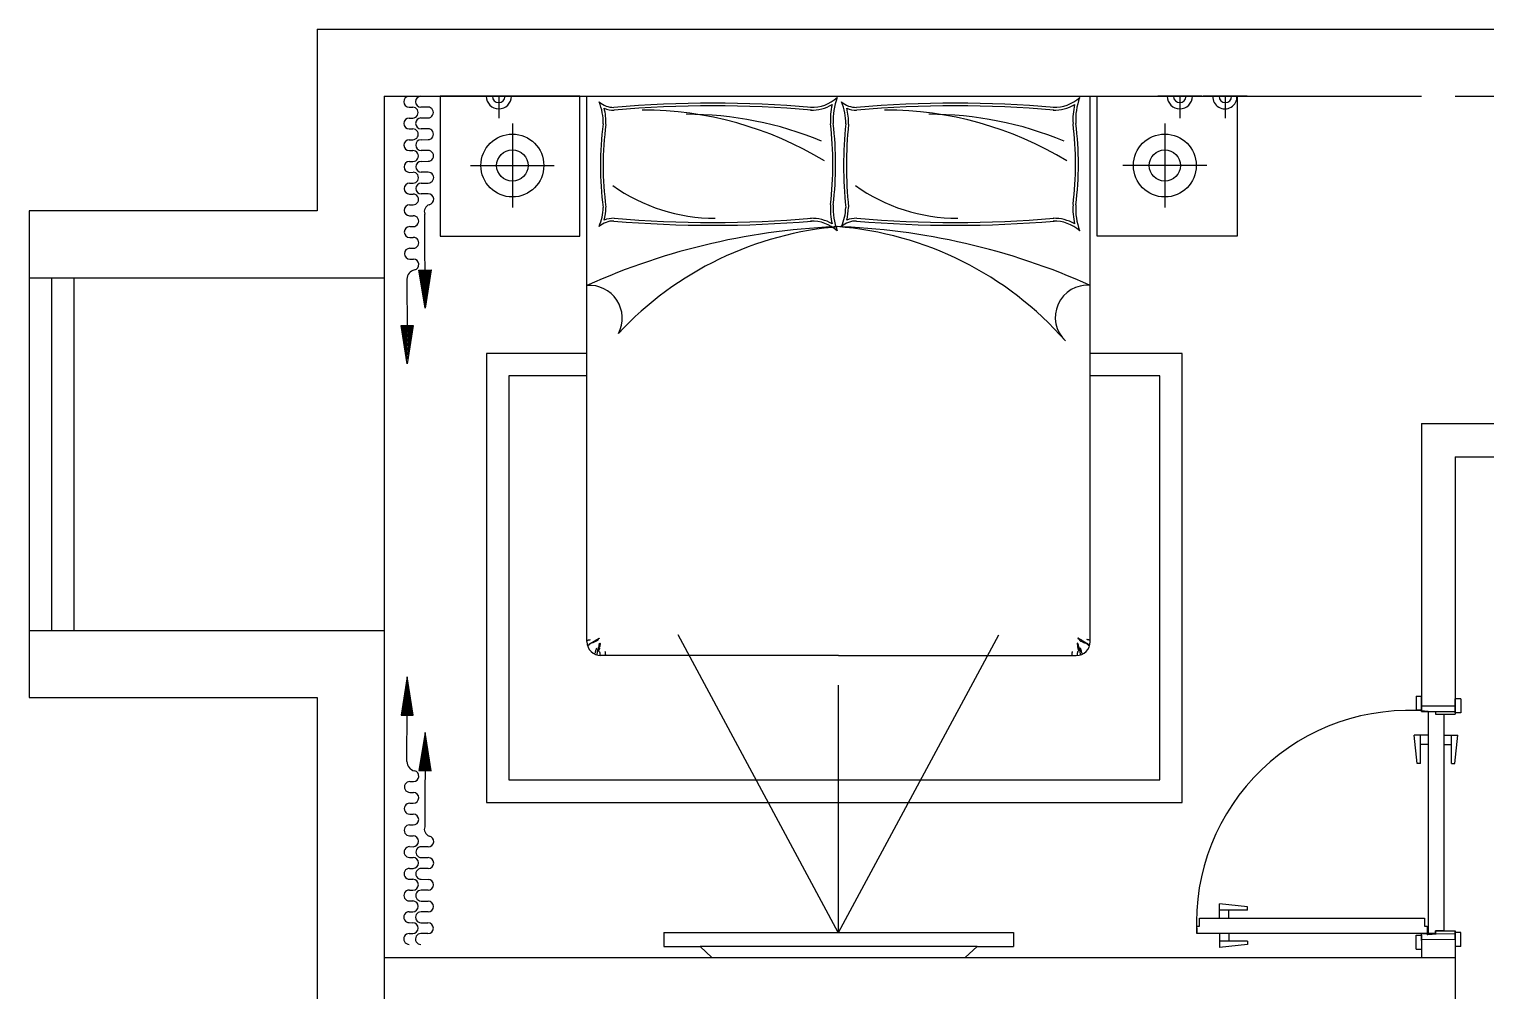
# Model space of a CAD drawing. Header units: millimetres. Extents: x 357798 to 479589, y 123829 to 180684.
# Drawn here: x 370779 to 375989, y 163831 to 167270 of the extents above; entities that cross this region are included whole.
import ezdxf

# ---------------------------------------------------------------- set-up
doc = ezdxf.new("R2010")
doc.units = ezdxf.units.MM
doc.linetypes.add('DASH', pattern=[0.35, 0.25, -0.1])
doc.layers.add('墙体', color=7, linetype='Continuous')

msp = doc.modelspace()

# ---------------------------------------------------------------- linework, layer by layer
at = {"color": 250, "linetype": 'DASH', "ltscale": 0.01}
for points in [[(375780, 164036.3), (375780, 164061.6), (375779, 164061.6), (375779, 164035.8)], [(375781, 164036.3), (375781, 164061.6), (375782, 164061.6), (375782, 164035.8)], [(375782.9, 164034.3), (375808.2, 164034.3), (375808.2, 164035.3), (375782.5, 164035.3)], [(375782.9, 164033.3), (375808.2, 164033.3), (375808.2, 164032.3), (375782.5, 164032.3)]]:
    msp.add_lwpolyline(points, dxfattribs=at)
for radius in [2.5, 2.5, 1, 1]:
    msp.add_circle((375780.5, 164033.8), radius, dxfattribs=at)
at = {"layer": '墙体', "linetype": 'Continuous'}
for p, q in [((371809, 167269.8), (379739, 167269.8)), ((371809, 167269.8), (371809, 166619.8)), ((372049, 167029.8), (375759, 167029.8)), ((372049, 167029.8), (372049, 166379.8)), ((372249, 167029.8), (372249, 166529.8)), ((372749, 167029.8), (372249, 167029.8)), ((372537.3, 167029.8), (372379.8, 167029.8)), ((372458.6, 167029.8), (372458.6, 166951)), ((372749, 166529.8), (372749, 167029.8)), ((372773.9, 165079.8), (372773.9, 167029.8)), ((372773.9, 167029.8), (374573.9, 167029.8)), ((374573.9, 165079.8), (374573.9, 167029.8)), ((374598.8, 166529.8), (374598.8, 167029.8)), ((374598.8, 167029.8), (375098.8, 167029.8)), ((374972.8, 167029.8), (374815.3, 167029.8)), ((374894.1, 167029.8), (374894.1, 166951)), ((375135.6, 167029.8), (374978.1, 167029.8)), ((375056.9, 167029.8), (375056.9, 166951)), ((375098.8, 167029.8), (375098.8, 166529.8)), ((375879, 167029.8), (379499, 167029.8)), ((372507.2, 166932.1), (372507.2, 166632.1)), ((374840.6, 166932.1), (374840.6, 166632.1)), ((372357.2, 166782.1), (372657.2, 166782.1)), ((374990.6, 166782.1), (374690.6, 166782.1)), ((371809, 166619.8), (370779, 166619.8)), ((370779, 166619.8), (370779, 164879.8)), ((372249, 166529.8), (372749, 166529.8)), ((375098.8, 166529.8), (374598.8, 166529.8)), ((372173.1, 166408.3), (372216.7, 166408.5)), ((372195.6, 166271.4), (372173.1, 166408.3)), ((372176.1, 166405.8), (372213.8, 166406)), ((372195.5, 166287.3), (372176.1, 166405.8)), ((372179, 166403.3), (372210.9, 166403.5)), ((372195.4, 166303.2), (372179, 166403.3)), ((372182, 166400.9), (372208, 166401)), ((372195.3, 166319.1), (372182, 166400.9)), ((372208, 166401), (372195.3, 166319.1)), ((372210.9, 166403.5), (372195.4, 166303.2)), ((372213.8, 166406), (372195.5, 166287.3)), ((372216.7, 166408.5), (372195.6, 166271.4)), ((372049, 166379.8), (370779, 166379.8)), ((370859, 166379.8), (370859, 165119.8)), ((370939, 166379.8), (370939, 165119.8)), ((372049, 166379.8), (372049, 165119.8)), ((372183.9, 166382.8), (372182.5, 166390.9)), ((372182.5, 166390.9), (372185.1, 166390.9)), ((372185.1, 166390.9), (372183.9, 166382.8)), ((372184.9, 166398.4), (372205, 166398.5)), ((372195.3, 166335.1), (372184.9, 166398.4)), ((372187.8, 166395.9), (372202.1, 166396)), ((372195.2, 166351), (372187.8, 166395.9)), ((372195.1, 166366.9), (372190.8, 166393.4)), ((372190.8, 166393.4), (372199.2, 166393.4)), ((372199.2, 166393.4), (372195.1, 166366.9)), ((372202.1, 166396), (372195.2, 166351)), ((372205, 166398.5), (372195.3, 166335.1)), ((372109, 166210.1), (372152.6, 166210.3)), ((372131.4, 166073.1), (372109, 166210.1)), ((372111.9, 166207.6), (372149.7, 166207.8)), ((372131.4, 166089.1), (372111.9, 166207.6)), ((372114.9, 166205.1), (372146.8, 166205.3)), ((372131.3, 166105), (372114.9, 166205.1)), ((372117.8, 166202.6), (372143.8, 166202.7)), ((372131.2, 166120.9), (372117.8, 166202.6)), ((372120.8, 166200.1), (372140.9, 166200.2)), ((372131.1, 166136.8), (372120.8, 166200.1)), ((372123.7, 166197.6), (372138, 166197.7)), ((372131.1, 166152.7), (372123.7, 166197.6)), ((372131, 166168.7), (372126.7, 166195.2)), ((372126.7, 166195.2), (372135.1, 166195.2)), ((372130.9, 166184.6), (372129.6, 166192.7)), ((372129.6, 166192.7), (372132.2, 166192.7)), ((372132.2, 166192.7), (372130.9, 166184.6)), ((372135.1, 166195.2), (372131, 166168.7)), ((372140.9, 166200.2), (372131.1, 166136.8)), ((372138, 166197.7), (372131.1, 166152.7)), ((372143.8, 166202.7), (372131.2, 166120.9)), ((372146.8, 166205.3), (372131.3, 166105)), ((372152.6, 166210.3), (372131.4, 166073.1)), ((372149.7, 166207.8), (372131.4, 166089.1)), ((372773.9, 166109.8), (372414.9, 166109.8)), ((372414.9, 166109.8), (372414.9, 164504.8)), ((374903.2, 166109.8), (374573.9, 166109.8)), ((374903.2, 164504.8), (374903.2, 166109.8)), ((372773.9, 166029.8), (372494.9, 166029.8)), ((372494.9, 166029.8), (372494.9, 164584.8)), ((374823.2, 166029.8), (374573.9, 166029.8)), ((374823.2, 164584.8), (374823.2, 166029.8)), ((375759, 165859.8), (377029, 165859.8)), ((375759, 165859.8), (375759, 164849.8)), ((375879, 165739.8), (376909, 165739.8)), ((375879, 165739.8), (375879.1, 164850.5)), ((370779, 165119.8), (372049, 165119.8)), ((372049, 165119.8), (372049, 162979.8)), ((373672.7, 164039.8), (373099.9, 165104)), ((373673.9, 164039.8), (374246.7, 165104)), ((372773.9, 165082.8), (372775.1, 165083.7)), ((372775.1, 165083.7), (372776.1, 165084.3)), ((372776.1, 165084.3), (372777, 165084.8)), ((372777, 165084.8), (372777.7, 165085.1)), ((372777.7, 165085.1), (372778.3, 165085.3)), ((372778.3, 165085.3), (372778.9, 165085.4)), ((372778.9, 165085.4), (372779.4, 165085.4)), ((372779.4, 165085.4), (372779.9, 165085.4)), ((372779.4, 165068.7), (372780.6, 165069.7)), ((372780.1, 165066.4), (372779.4, 165065.6)), ((372779.9, 165085.4), (372780.3, 165085.4)), ((372780.8, 165067.1), (372780.1, 165066.4)), ((372780.3, 165085.4), (372780.8, 165085.4)), ((372780.6, 165069.7), (372781.7, 165070.4)), ((372780.8, 165085.4), (372781.2, 165085.5)), ((372781.4, 165067.8), (372780.8, 165067.1)), ((372781.2, 165085.5), (372781.6, 165085.5)), ((372781.9, 165068.3), (372781.4, 165067.8)), ((372781.6, 165085.5), (372782.1, 165085.5)), ((372781.7, 165070.4), (372782.7, 165071.1)), ((372782.5, 165068.8), (372781.9, 165068.3)), ((372782.1, 165085.5), (372782.5, 165085.6)), ((372782.5, 165085.6), (372783, 165085.7)), ((372782.9, 165069.2), (372782.5, 165068.8)), ((372782.7, 165071.1), (372783.5, 165071.6)), ((372783.4, 165069.7), (372782.9, 165069.2)), ((372783, 165085.7), (372783.4, 165085.8)), ((372783.4, 165085.8), (372783.9, 165086)), ((372783.8, 165070), (372783.4, 165069.7)), ((372783.5, 165071.6), (372784.3, 165072)), ((372784.2, 165070.4), (372783.8, 165070)), ((372783.9, 165086), (372784.3, 165086.1)), ((372784.6, 165070.8), (372784.2, 165070.4)), ((372784.3, 165086.1), (372784.8, 165086.3)), ((372784.3, 165072), (372785, 165072.4)), ((372784.9, 165071.2), (372784.6, 165070.8)), ((372784.8, 165086.3), (372785.2, 165086.5)), ((372785.3, 165071.5), (372784.9, 165071.2)), ((372785, 165072.4), (372785.6, 165072.7)), ((372785.2, 165086.5), (372785.5, 165086.7)), ((372785.6, 165071.9), (372785.3, 165071.5)), ((372785.5, 165086.7), (372785.7, 165086.8)), ((372785.6, 165072.7), (372786.1, 165073)), ((372785.9, 165072.2), (372785.6, 165071.9)), ((372785.7, 165086.8), (372785.9, 165086.9)), ((372785.9, 165086.9), (372786, 165086.9)), ((372786.3, 165072.6), (372785.9, 165072.2)), ((372786.1, 165073), (372786.6, 165073.2)), ((372786.6, 165072.9), (372786.3, 165072.6)), ((372786.6, 165073.2), (372787.1, 165073.5)), ((372786.9, 165073.2), (372786.6, 165072.9)), ((372787.3, 165073.5), (372786.9, 165073.2)), ((372787.1, 165073.5), (372787.6, 165073.8)), ((372787.7, 165073.7), (372787.3, 165073.5)), ((372787.6, 165073.8), (372788, 165074)), ((372788.2, 165074), (372787.7, 165073.7)), ((372788, 165074), (372788.4, 165074.3)), ((372788.6, 165074.2), (372788.2, 165074)), ((372788.4, 165074.3), (372788.8, 165074.5)), ((372789.2, 165074.4), (372788.6, 165074.2)), ((372788.8, 165074.5), (372789.3, 165074.8)), ((372789.8, 165074.6), (372789.2, 165074.4)), ((372789.3, 165074.8), (372789.7, 165075.1)), ((372789.7, 165075.1), (372790.1, 165075.3)), ((372790.5, 165074.8), (372789.8, 165074.6)), ((372790.1, 165075.3), (372790.6, 165075.6)), ((372791.2, 165075), (372790.5, 165074.8)), ((372790.6, 165075.6), (372791, 165075.9)), ((372791, 165075.9), (372791.5, 165076.2)), ((372792.1, 165075.2), (372791.2, 165075)), ((372791.5, 165076.2), (372792, 165076.5)), ((372792, 165076.5), (372792.6, 165076.9)), ((372793, 165075.4), (372792.1, 165075.2)), ((372792.6, 165076.9), (372793.2, 165077.2)), ((372793.9, 165075.6), (372793, 165075.4)), ((372793.2, 165077.2), (372793.8, 165077.6)), ((372793.8, 165077.6), (372794.4, 165078)), ((372794.8, 165075.8), (372793.9, 165075.6)), ((372794.4, 165078), (372795.1, 165078.4)), ((372795.8, 165076), (372794.8, 165075.8)), ((372795.1, 165078.4), (372795.8, 165078.8)), ((372795.8, 165078.8), (372796.6, 165079.2)), ((372796.7, 165076.3), (372795.8, 165076)), ((372796.6, 165079.2), (372797.3, 165079.7)), ((372797.7, 165076.7), (372796.7, 165076.3)), ((372797.3, 165079.7), (372798, 165080.1)), ((372798.6, 165077.1), (372797.7, 165076.7)), ((372798, 165080.1), (372798.7, 165080.5)), ((372799.4, 165077.6), (372798.6, 165077.1)), ((372798.7, 165080.5), (372799.4, 165080.9)), ((372799.4, 165080.9), (372800.1, 165081.4)), ((372800.3, 165078.1), (372799.4, 165077.6)), ((372800.1, 165081.4), (372800.7, 165081.8)), ((372801.1, 165078.6), (372800.3, 165078.1)), ((372800.7, 165081.8), (372801.3, 165082.1)), ((372802, 165079.1), (372801.1, 165078.6)), ((372801.3, 165082.1), (372801.9, 165082.5)), ((372801.9, 165082.5), (372802.5, 165082.9)), ((372802.8, 165079.6), (372802, 165079.1)), ((372802.5, 165082.9), (372803, 165083.2)), ((372803.6, 165080), (372802.8, 165079.6)), ((372803, 165083.2), (372803.5, 165083.6)), ((372803.5, 165083.6), (372804.1, 165083.9)), ((372804.4, 165080.4), (372803.6, 165080)), ((372804.1, 165083.9), (372804.6, 165084.3)), ((372805.3, 165080.7), (372804.4, 165080.4)), ((372804.6, 165084.3), (372805.1, 165084.6)), ((372805.1, 165084.6), (372805.6, 165084.9)), ((372805.1, 165044.1), (372805.5, 165045.4)), ((372806.1, 165081), (372805.3, 165080.7)), ((372805.5, 165045.4), (372805.7, 165046.5)), ((372805.6, 165084.9), (372806.2, 165085.2)), ((372805.7, 165046.5), (372806, 165047.6)), ((372806, 165047.6), (372806.2, 165048.6)), ((372806.9, 165081.2), (372806.1, 165081)), ((372806.2, 165085.2), (372806.7, 165085.5)), ((372806.2, 165048.6), (372806.5, 165049.5)), ((372806.5, 165049.5), (372806.8, 165050.5)), ((372806.7, 165085.5), (372807.3, 165085.8)), ((372806.8, 165050.5), (372807.2, 165051.6)), ((372807.7, 165081.4), (372806.9, 165081.2)), ((372807.2, 165051.6), (372807.6, 165052.7)), ((372807.3, 165085.8), (372807.8, 165086.1)), ((372807.6, 165052.7), (372808, 165054)), ((372808.5, 165081.6), (372807.7, 165081.4)), ((372807.8, 165086.1), (372808.4, 165086.4)), ((372808, 165054), (372808.6, 165055.5)), ((372808.4, 165086.4), (372809, 165086.7)), ((372809.2, 165081.9), (372808.5, 165081.6)), ((372808.6, 165055.5), (372809.3, 165057.2)), ((372809, 165086.7), (372809.6, 165087)), ((372809.9, 165082.2), (372809.2, 165081.9)), ((372809.6, 165087), (372810.2, 165087.3)), ((372810.5, 165082.6), (372809.9, 165082.2)), ((372810.2, 165087.3), (372810.8, 165087.6)), ((372811, 165083.2), (372810.5, 165082.6)), ((372810.8, 165087.6), (372811.3, 165087.9)), ((372811.5, 165083.8), (372811, 165083.2)), ((372811.2, 165044.6), (372811, 165043.2)), ((372811.4, 165045.8), (372811.2, 165044.6)), ((372811.3, 165087.9), (372811.9, 165088.2)), ((372811.5, 165046.7), (372811.4, 165045.8)), ((372811.9, 165084.4), (372811.5, 165083.8)), ((372811.6, 165047.5), (372811.5, 165046.7)), ((372811.7, 165048.2), (372811.6, 165047.5)), ((372811.8, 165048.8), (372811.7, 165048.2)), ((372811.9, 165049.4), (372811.8, 165048.8)), ((372811.9, 165088.2), (372812.5, 165088.5)), ((372812.3, 165085.2), (372811.9, 165084.4)), ((372812, 165050), (372811.9, 165049.4)), ((372812.1, 165050.6), (372812, 165050)), ((372812.3, 165051.1), (372812.1, 165050.6)), ((372812.7, 165085.9), (372812.3, 165085.2)), ((372812.5, 165051.7), (372812.3, 165051.1)), ((372812.5, 165088.5), (372813, 165088.9)), ((372812.8, 165052.3), (372812.5, 165051.7)), ((372813.1, 165086.6), (372812.7, 165085.9)), ((372813.1, 165052.9), (372812.8, 165052.3)), ((372813, 165088.9), (372813.5, 165089.3)), ((372813.5, 165087.3), (372813.1, 165086.6)), ((372813.5, 165053.7), (372813.1, 165052.9)), ((372813.5, 165089.3), (372814, 165089.6)), ((372813.9, 165088), (372813.5, 165087.3)), ((372813.9, 165054.9), (372813.5, 165053.7)), ((372814.4, 165088.6), (372813.9, 165088)), ((372814.5, 165056.7), (372813.9, 165054.9)), ((372814, 165089.6), (372814.4, 165090)), ((372814.4, 165090), (372814.8, 165090.3)), ((372815, 165089.1), (372814.4, 165088.6)), ((372815.2, 165059.2), (372814.5, 165056.7)), ((372814.8, 165090.3), (372815.2, 165090.7)), ((372815.5, 165089.6), (372815, 165089.1)), ((372815.2, 165090.7), (372815.6, 165091)), ((372816, 165062.7), (372815.2, 165059.2)), ((372816.1, 165090), (372815.5, 165089.6)), ((372815.6, 165091), (372816, 165091.2)), ((372818.6, 165054.6), (372815.7, 165048.9)), ((372815.7, 165048.9), (372815.7, 165046.2)), ((372815.7, 165046.2), (372819.2, 165042.8)), ((372816, 165091.2), (372816.4, 165091.4)), ((372816.9, 165067.3), (372816, 165062.7)), ((372816.6, 165090.3), (372816.1, 165090)), ((372816.4, 165091.4), (372816.7, 165091.6)), ((372817, 165090.6), (372816.6, 165090.3)), ((372816.7, 165091.6), (372817, 165091.6)), ((372818, 165073.2), (372816.9, 165067.3)), ((372817, 165091.6), (372817.3, 165091.7)), ((372817.4, 165090.9), (372817, 165090.6)), ((372817.3, 165091.7), (372817.5, 165091.6)), ((372817.6, 165091.1), (372817.4, 165090.9)), ((372817.5, 165091.6), (372817.7, 165091.6)), ((372817.8, 165091.3), (372817.6, 165091.1)), ((372817.7, 165091.6), (372817.8, 165091.5)), ((372817.8, 165091.5), (372817.8, 165091.3)), ((372818, 165073.2), (372820.2, 165073.8)), ((372819.4, 165059.9), (372818, 165058.7)), ((372818, 165058.7), (372818.6, 165054.6)), ((372820, 165063.8), (372819.4, 165059.9)), ((372821.2, 165072.3), (372820, 165063.8)), ((372820.2, 165073.8), (372821.2, 165072.3)), ((372838.2, 165044.5), (372838.7, 165042.6)), ((374509.6, 165044.5), (374509.1, 165042.6)), ((374527.6, 165073.8), (374526.6, 165072.3)), ((374526.6, 165072.3), (374527.8, 165063.8)), ((374529.8, 165073.2), (374527.6, 165073.8)), ((374527.8, 165063.8), (374528.4, 165059.9)), ((374528.4, 165059.9), (374529.8, 165058.7)), ((374532.1, 165046.2), (374528.6, 165042.8)), ((374529.8, 165058.7), (374529.2, 165054.6)), ((374529.2, 165054.6), (374532.1, 165048.9)), ((374529.8, 165073.2), (374530.9, 165067.3)), ((374530.1, 165091.6), (374530, 165091.5)), ((374530, 165091.5), (374530, 165091.3)), ((374530, 165091.3), (374530.2, 165091.1)), ((374530.3, 165091.6), (374530.1, 165091.6)), ((374530.2, 165091.1), (374530.4, 165090.9)), ((374530.5, 165091.7), (374530.3, 165091.6)), ((374530.4, 165090.9), (374530.8, 165090.6)), ((374530.8, 165091.6), (374530.5, 165091.7)), ((374531.1, 165091.6), (374530.8, 165091.6)), ((374530.8, 165090.6), (374531.2, 165090.3)), ((374530.9, 165067.3), (374531.8, 165062.7)), ((374531.5, 165091.4), (374531.1, 165091.6)), ((374531.2, 165090.3), (374531.7, 165090)), ((374531.8, 165091.2), (374531.5, 165091.4)), ((374531.7, 165090), (374532.3, 165089.6)), ((374532.2, 165091), (374531.8, 165091.2)), ((374531.8, 165062.7), (374532.6, 165059.2)), ((374532.1, 165048.9), (374532.1, 165046.2)), ((374532.6, 165090.7), (374532.2, 165091)), ((374532.3, 165089.6), (374532.8, 165089.1)), ((374533, 165090.3), (374532.6, 165090.7)), ((374532.6, 165059.2), (374533.3, 165056.7)), ((374532.8, 165089.1), (374533.4, 165088.6)), ((374533.4, 165090), (374533, 165090.3)), ((374533.3, 165056.7), (374533.9, 165054.9)), ((374533.8, 165089.6), (374533.4, 165090)), ((374533.4, 165088.6), (374533.9, 165088)), ((374534.3, 165089.3), (374533.8, 165089.6)), ((374533.9, 165088), (374534.3, 165087.3)), ((374533.9, 165054.9), (374534.4, 165053.7)), ((374534.8, 165088.9), (374534.3, 165089.3)), ((374534.3, 165087.3), (374534.7, 165086.6)), ((374534.4, 165053.7), (374534.7, 165052.9)), ((374534.7, 165086.6), (374535.1, 165085.9)), ((374534.7, 165052.9), (374535, 165052.3)), ((374535.3, 165088.5), (374534.8, 165088.9)), ((374535, 165052.3), (374535.3, 165051.7)), ((374535.1, 165085.9), (374535.5, 165085.2)), ((374535.9, 165088.2), (374535.3, 165088.5)), ((374535.3, 165051.7), (374535.5, 165051.1)), ((374535.5, 165085.2), (374535.9, 165084.4)), ((374535.5, 165051.1), (374535.7, 165050.6)), ((374535.7, 165050.6), (374535.8, 165050)), ((374535.8, 165050), (374535.9, 165049.4)), ((374536.5, 165087.9), (374535.9, 165088.2)), ((374535.9, 165084.4), (374536.3, 165083.8)), ((374535.9, 165049.4), (374536, 165048.8)), ((374536, 165048.8), (374536.1, 165048.2)), ((374536.1, 165048.2), (374536.2, 165047.5)), ((374536.2, 165047.5), (374536.3, 165046.7)), ((374536.3, 165083.8), (374536.8, 165083.2)), ((374536.3, 165046.7), (374536.4, 165045.8)), ((374536.4, 165045.8), (374536.6, 165044.6)), ((374537.1, 165087.6), (374536.5, 165087.9)), ((374536.6, 165044.6), (374536.9, 165043.2)), ((374536.8, 165083.2), (374537.3, 165082.6)), ((374537.7, 165087.3), (374537.1, 165087.6)), ((374537.3, 165082.6), (374537.9, 165082.2)), ((374538.3, 165087), (374537.7, 165087.3)), ((374537.9, 165082.2), (374538.6, 165081.9)), ((374538.8, 165086.7), (374538.3, 165087)), ((374538.6, 165081.9), (374539.3, 165081.6)), ((374539.2, 165055.5), (374538.6, 165057.2)), ((374539.4, 165086.4), (374538.8, 165086.7)), ((374539.8, 165054), (374539.2, 165055.5)), ((374539.3, 165081.6), (374540.1, 165081.4)), ((374540, 165086.1), (374539.4, 165086.4)), ((374540.2, 165052.7), (374539.8, 165054)), ((374540.6, 165085.8), (374540, 165086.1)), ((374540.1, 165081.4), (374540.9, 165081.2)), ((374540.7, 165051.6), (374540.2, 165052.7)), ((374541.1, 165085.5), (374540.6, 165085.8)), ((374541, 165050.5), (374540.7, 165051.6)), ((374540.9, 165081.2), (374541.7, 165081)), ((374541.3, 165049.5), (374541, 165050.5)), ((374541.6, 165085.2), (374541.1, 165085.5)), ((374541.6, 165048.6), (374541.3, 165049.5)), ((374542.2, 165084.9), (374541.6, 165085.2)), ((374541.8, 165047.6), (374541.6, 165048.6)), ((374541.7, 165081), (374542.5, 165080.7)), ((374542.1, 165046.5), (374541.8, 165047.6)), ((374542.4, 165045.4), (374542.1, 165046.5)), ((374542.7, 165084.6), (374542.2, 165084.9)), ((374542.7, 165044.1), (374542.4, 165045.4)), ((374542.5, 165080.7), (374543.4, 165080.4)), ((374543.2, 165084.3), (374542.7, 165084.6)), ((374543.7, 165083.9), (374543.2, 165084.3)), ((374543.4, 165080.4), (374544.2, 165080)), ((374544.3, 165083.6), (374543.7, 165083.9)), ((374544.2, 165080), (374545, 165079.6)), ((374544.8, 165083.2), (374544.3, 165083.6)), ((374545.4, 165082.9), (374544.8, 165083.2)), ((374545, 165079.6), (374545.9, 165079.1)), ((374545.9, 165082.5), (374545.4, 165082.9)), ((374546.5, 165082.1), (374545.9, 165082.5)), ((374545.9, 165079.1), (374546.7, 165078.6)), ((374547.1, 165081.8), (374546.5, 165082.1)), ((374546.7, 165078.6), (374547.5, 165078.1)), ((374547.7, 165081.4), (374547.1, 165081.8)), ((374547.5, 165078.1), (374548.4, 165077.6)), ((374548.4, 165080.9), (374547.7, 165081.4)), ((374549.1, 165080.5), (374548.4, 165080.9)), ((374548.4, 165077.6), (374549.2, 165077.1)), ((374549.8, 165080.1), (374549.1, 165080.5)), ((374549.2, 165077.1), (374550.1, 165076.7)), ((374550.5, 165079.7), (374549.8, 165080.1)), ((374550.1, 165076.7), (374551.1, 165076.3)), ((374551.2, 165079.2), (374550.5, 165079.7)), ((374551.1, 165076.3), (374552, 165076)), ((374552, 165078.8), (374551.2, 165079.2)), ((374552.7, 165078.4), (374552, 165078.8)), ((374552, 165076), (374553, 165075.8)), ((374553.4, 165078), (374552.7, 165078.4)), ((374553, 165075.8), (374553.9, 165075.6)), ((374554, 165077.6), (374553.4, 165078)), ((374553.9, 165075.6), (374554.9, 165075.4)), ((374554.7, 165077.2), (374554, 165077.6)), ((374555.2, 165076.9), (374554.7, 165077.2)), ((374554.9, 165075.4), (374555.7, 165075.2)), ((374555.8, 165076.5), (374555.2, 165076.9)), ((374555.7, 165075.2), (374556.6, 165075)), ((374556.3, 165076.2), (374555.8, 165076.5)), ((374556.8, 165075.9), (374556.3, 165076.2)), ((374556.6, 165075), (374557.3, 165074.8)), ((374557.2, 165075.6), (374556.8, 165075.9)), ((374557.7, 165075.3), (374557.2, 165075.6)), ((374557.3, 165074.8), (374558, 165074.6)), ((374558.1, 165075.1), (374557.7, 165075.3)), ((374558, 165074.6), (374558.6, 165074.4)), ((374558.5, 165074.8), (374558.1, 165075.1)), ((374559, 165074.5), (374558.5, 165074.8)), ((374558.6, 165074.4), (374559.2, 165074.2)), ((374559.4, 165074.3), (374559, 165074.5)), ((374559.2, 165074.2), (374559.7, 165074)), ((374559.8, 165074), (374559.4, 165074.3)), ((374559.7, 165074), (374560.1, 165073.7)), ((374560.3, 165073.8), (374559.8, 165074)), ((374560.1, 165073.7), (374560.5, 165073.5)), ((374560.7, 165073.5), (374560.3, 165073.8)), ((374560.5, 165073.5), (374560.9, 165073.2)), ((374561.2, 165073.2), (374560.7, 165073.5)), ((374560.9, 165073.2), (374561.2, 165072.9)), ((374561.7, 165073), (374561.2, 165073.2)), ((374561.2, 165072.9), (374561.6, 165072.6)), ((374561.6, 165072.6), (374561.9, 165072.2)), ((374562.3, 165072.7), (374561.7, 165073)), ((374561.9, 165086.9), (374561.8, 165086.9)), ((374562.1, 165086.8), (374561.9, 165086.9)), ((374561.9, 165072.2), (374562.2, 165071.9)), ((374562.3, 165086.7), (374562.1, 165086.8)), ((374562.2, 165071.9), (374562.6, 165071.5)), ((374562.7, 165086.5), (374562.3, 165086.7)), ((374562.9, 165072.4), (374562.3, 165072.7)), ((374562.6, 165071.5), (374562.9, 165071.2)), ((374563, 165086.3), (374562.7, 165086.5)), ((374563.5, 165072), (374562.9, 165072.4)), ((374562.9, 165071.2), (374563.2, 165070.8)), ((374563.5, 165086.1), (374563, 165086.3)), ((374563.2, 165070.8), (374563.6, 165070.4)), ((374563.9, 165086), (374563.5, 165086.1)), ((374564.3, 165071.6), (374563.5, 165072)), ((374563.6, 165070.4), (374564, 165070)), ((374564.4, 165085.8), (374563.9, 165086)), ((374564, 165070), (374564.4, 165069.7)), ((374565.1, 165071.1), (374564.3, 165071.6)), ((374564.8, 165085.7), (374564.4, 165085.8)), ((374564.4, 165069.7), (374564.9, 165069.2)), ((374565.3, 165085.6), (374564.8, 165085.7)), ((374564.9, 165069.2), (374565.4, 165068.8)), ((374566.1, 165070.4), (374565.1, 165071.1)), ((374565.7, 165085.5), (374565.3, 165085.6)), ((374565.4, 165068.8), (374565.9, 165068.3)), ((374566.2, 165085.5), (374565.7, 165085.5)), ((374565.9, 165068.3), (374566.4, 165067.8)), ((374567.2, 165069.7), (374566.1, 165070.4)), ((374566.6, 165085.5), (374566.2, 165085.5)), ((374566.4, 165067.8), (374567, 165067.1)), ((374567.1, 165085.4), (374566.6, 165085.5)), ((374567, 165067.1), (374567.7, 165066.4)), ((374567.5, 165085.4), (374567.1, 165085.4)), ((374568.4, 165068.7), (374567.2, 165069.7)), ((374568, 165085.4), (374567.5, 165085.4)), ((374567.7, 165066.4), (374568.4, 165065.6)), ((374568.4, 165085.4), (374568, 165085.4)), ((374568.9, 165085.4), (374568.4, 165085.4)), ((374569.5, 165085.3), (374568.9, 165085.4)), ((374570.1, 165085.1), (374569.5, 165085.3)), ((374570.8, 165084.8), (374570.1, 165085.1)), ((374571.7, 165084.3), (374570.8, 165084.8)), ((374572.7, 165083.7), (374571.7, 165084.3)), ((374573.9, 165082.8), (374572.7, 165083.7)), ((372801.7, 165035), (372802.7, 165037.3)), ((372802.7, 165037.3), (372803.6, 165039.3)), ((372803.6, 165039.3), (372804.2, 165041.1)), ((372804.2, 165041.1), (372804.7, 165042.7)), ((372804.7, 165042.7), (372805.1, 165044.1)), ((372809.7, 165035.8), (372809.1, 165032)), ((372810.2, 165038.8), (372809.7, 165035.8)), ((372810.6, 165041.2), (372810.2, 165038.8)), ((372811, 165043.2), (372810.6, 165041.2)), ((372819.2, 165042.8), (372820, 165039.9)), ((372820, 165039.9), (372820.2, 165038.3)), ((372820.2, 165038.3), (372820.2, 165029.9)), ((372820.2, 165029.9), (372820.2, 165031.4)), ((373673.9, 165029.8), (372823.9, 165029.8)), ((372838.7, 165042.6), (372839.1, 165040.8)), ((372839.1, 165040.8), (372839.3, 165039)), ((372839.3, 165039), (372839.5, 165037.1)), ((372839.5, 165037.1), (372839.6, 165035.3)), ((372839.6, 165035.3), (372839.7, 165033.4)), ((372839.7, 165033.4), (372839.7, 165031.6)), ((372839.7, 165031.6), (372839.7, 165029.8)), ((373673.9, 165029.8), (374523.9, 165029.8)), ((374508.2, 165035.3), (374508.1, 165033.4)), ((374508.1, 165033.4), (374508.1, 165031.6)), ((374508.1, 165031.6), (374508.1, 165029.8)), ((374508.3, 165037.1), (374508.2, 165035.3)), ((374508.5, 165039), (374508.3, 165037.1)), ((374508.8, 165040.8), (374508.5, 165039)), ((374509.1, 165042.6), (374508.8, 165040.8)), ((374527.8, 165039.9), (374527.6, 165038.3)), ((374527.6, 165038.3), (374527.6, 165029.9)), ((374527.6, 165029.9), (374527.6, 165031.4)), ((374528.6, 165042.8), (374527.8, 165039.9)), ((374536.9, 165043.2), (374537.2, 165041.2)), ((374537.2, 165041.2), (374537.6, 165038.8)), ((374537.6, 165038.8), (374538.1, 165035.8)), ((374538.1, 165035.8), (374538.8, 165032)), ((374543.1, 165042.7), (374542.7, 165044.1)), ((374543.6, 165041.1), (374543.1, 165042.7)), ((374544.2, 165039.3), (374543.6, 165041.1)), ((374545.1, 165037.3), (374544.2, 165039.3)), ((374546.1, 165035), (374545.1, 165037.3)), ((372131.4, 164953.4), (372109, 164816.4)), ((372152.6, 164816.2), (372131.4, 164953.4)), ((372131.4, 164937.5), (372111.9, 164818.9)), ((372131.3, 164921.5), (372114.9, 164821.4)), ((372131.2, 164905.6), (372117.8, 164823.9)), ((372131.1, 164889.7), (372120.8, 164826.4)), ((372140.9, 164826.3), (372131.1, 164889.7)), ((372143.8, 164823.8), (372131.2, 164905.6)), ((372146.8, 164821.3), (372131.3, 164921.5)), ((372149.7, 164818.8), (372131.4, 164937.5)), ((373673.9, 164039.8), (373673.9, 164924)), ((370779, 164879.8), (371809, 164879.8)), ((371809, 164879.8), (371809, 163219.8)), ((372131.1, 164873.8), (372123.7, 164828.9)), ((372131, 164857.9), (372126.7, 164831.4)), ((372130.9, 164841.9), (372129.6, 164833.8)), ((372130, 164650.8), (372130.9, 164836.8)), ((372132.2, 164833.8), (372130.9, 164841.9)), ((372135.1, 164831.3), (372131, 164857.9)), ((372138, 164828.8), (372131.1, 164873.8)), ((375759, 164849.8), (375879, 164849.8)), ((372109, 164816.4), (372152.6, 164816.2)), ((372111.9, 164818.9), (372149.7, 164818.8)), ((372114.9, 164821.4), (372146.8, 164821.3)), ((372117.8, 164823.9), (372143.8, 164823.8)), ((372120.8, 164826.4), (372140.9, 164826.3)), ((372123.7, 164828.9), (372138, 164828.8)), ((372126.7, 164831.4), (372135.1, 164831.3)), ((372129.6, 164833.8), (372132.2, 164833.8)), ((375783, 164035.3), (375783, 164830)), ((375783, 164830), (375809, 164830)), ((375809, 164830), (375809, 164820)), ((375809, 164820), (375838, 164820)), ((375838, 164820), (375838, 164045.3)), ((372195.6, 164755.1), (372173.1, 164618.2)), ((372195.5, 164739.2), (372176.1, 164620.7)), ((372195.6, 164755.1), (372194, 164417.8)), ((372213.8, 164620.5), (372195.5, 164739.2)), ((372216.7, 164618), (372195.6, 164755.1)), ((375743.6, 164643.7), (375732.4, 164745)), ((375783, 164745), (375732.4, 164745)), ((375754.9, 164643.7), (375754.9, 164745)), ((375838, 164745), (375888.6, 164745)), ((375866.1, 164643.7), (375866.1, 164745)), ((375877.4, 164643.7), (375888.6, 164745)), ((372195.4, 164723.3), (372179, 164623.2)), ((372195.3, 164707.4), (372182, 164625.7)), ((372195.3, 164691.5), (372184.9, 164628.1)), ((372208, 164625.5), (372195.3, 164707.4)), ((372205, 164628), (372195.3, 164691.5)), ((372210.9, 164623), (372195.4, 164723.3)), ((375783, 164711.2), (375754.9, 164711.2)), ((375838, 164711.2), (375866.1, 164711.2)), ((372183.9, 164643.7), (372182.5, 164635.6)), ((372182.5, 164635.6), (372185.1, 164635.6)), ((372185.1, 164635.6), (372183.9, 164643.7)), ((372184.9, 164628.1), (372205, 164628)), ((372195.2, 164675.5), (372187.8, 164630.6)), ((372187.8, 164630.6), (372202.1, 164630.6)), ((372195.1, 164659.6), (372190.8, 164633.1)), ((372190.8, 164633.1), (372199.2, 164633.1)), ((372199.2, 164633.1), (372195.1, 164659.6)), ((372202.1, 164630.6), (372195.2, 164675.5)), ((375754.9, 164643.7), (375743.6, 164643.7)), ((375866.1, 164643.7), (375877.4, 164643.7)), ((372140.6, 164579.3), (372153.3, 164579.1)), ((372173.1, 164618.2), (372216.7, 164618)), ((372176.1, 164620.7), (372213.8, 164620.5)), ((372179, 164623.2), (372210.9, 164623)), ((372182, 164625.7), (372208, 164625.5)), ((372494.9, 164584.8), (374823.2, 164584.8)), ((372140.4, 164540.5), (372153.1, 164540.3)), ((372140.2, 164501.7), (372152.9, 164501.5)), ((372414.9, 164504.8), (374903.2, 164504.8)), ((372139.9, 164424.1), (372152.6, 164423.9)), ((372140, 164462.9), (372152.8, 164462.7)), ((372139.7, 164385.3), (372152.4, 164385.1)), ((372139.5, 164346.4), (372152.2, 164346.3)), ((372206.6, 164345.9), (372181.6, 164346.1)), ((372139.1, 164268.8), (372151.9, 164268.6)), ((372139.3, 164307.6), (372152, 164307.5)), ((372206.3, 164268.3), (372181.3, 164268.4)), ((372181.4, 164307.3), (372206.5, 164307.1)), ((372139, 164230), (372151.7, 164229.8)), ((372181.1, 164229.6), (372206.1, 164229.5)), ((372138.8, 164191.2), (372151.5, 164191)), ((372205.9, 164190.6), (372180.9, 164190.8)), ((372138.4, 164113.6), (372151.1, 164113.4)), ((372138.6, 164152.4), (372151.3, 164152.2)), ((372205.6, 164113), (372180.6, 164113.2)), ((372180.7, 164152), (372205.7, 164151.8)), ((375136.8, 164130.7), (375035.6, 164141.9)), ((375035.6, 164091.3), (375035.6, 164141.9)), ((375136.8, 164119.4), (375035.6, 164119.4)), ((375069.3, 164091.3), (375069.3, 164119.4)), ((375136.8, 164119.4), (375136.8, 164130.7)), ((372138.3, 164074.8), (372151, 164074.6)), ((372180.4, 164074.4), (372205.4, 164074.2)), ((374954.7, 164036.3), (374954.7, 164062.3)), ((374954.7, 164062.3), (374964.7, 164062.3)), ((374964.7, 164062.3), (374964.7, 164091.3)), ((374964.7, 164091.3), (375769, 164091.3)), ((375769, 164091.3), (375769, 164062.3)), ((375769, 164062.3), (375779, 164062.3)), ((375779, 164062.3), (375779, 164036.3)), ((372138.1, 164035.9), (372150.8, 164035.8)), ((372205.2, 164035.4), (372180.2, 164035.6)), ((373048.9, 164039.8), (374298.9, 164039.8)), ((373048.9, 164039.8), (373048.9, 163989.8)), ((374298.9, 164039.8), (374298.9, 163989.8)), ((375779, 164036.3), (374954.7, 164036.3)), ((375035.6, 164036.3), (375035.6, 163985.7)), ((375136.8, 164008.2), (375035.6, 164008.2)), ((375069.3, 164036.3), (375069.3, 164008.2)), ((375136.8, 164008.2), (375136.8, 163996.9)), ((375759, 164015.2), (375759, 163949.8)), ((375759, 164015.2), (375879, 164015)), ((375809, 164035.3), (375783, 164035.3)), ((375838, 164045.3), (375809, 164045.3)), ((375809, 164045.3), (375809, 164035.3)), ((375879, 164045), (375879, 163949.8)), ((373048.9, 163989.8), (373178.9, 163989.8)), ((373178.9, 163989.8), (373221, 163949.8)), ((374168.9, 163989.8), (373178.9, 163989.8)), ((374168.9, 163989.8), (374126.9, 163949.8)), ((374168.9, 163989.8), (374298.9, 163989.8)), ((375136.8, 163996.9), (375035.6, 163985.7)), ((372049, 163949.8), (375879, 163949.8)), ((375879, 163949.8), (375879, 162149.8))]:
    msp.add_line(p, q, dxfattribs=at)
at = {"layer": '墙体'}
for p, q in [((372138.1, 166990.6), (372150.8, 166990.7)), ((372205.2, 166991.1), (372180.2, 166990.9)), ((372138.3, 166951.8), (372151, 166951.9)), ((372180.4, 166952.1), (372205.4, 166952.3)), ((372138.4, 166912.9), (372151.1, 166913.1)), ((372138.6, 166874.1), (372151.3, 166874.3)), ((372205.6, 166913.5), (372180.6, 166913.3)), ((372180.7, 166874.5), (372205.7, 166874.7)), ((372138.8, 166835.3), (372151.5, 166835.5)), ((372205.9, 166835.9), (372180.9, 166835.7)), ((372139, 166796.5), (372151.7, 166796.7)), ((372181.1, 166796.9), (372206.1, 166797.1)), ((372139.1, 166757.7), (372151.9, 166757.9)), ((372139.3, 166718.9), (372152, 166719.1)), ((372206.3, 166758.2), (372181.3, 166758.1)), ((372181.4, 166719.3), (372206.5, 166719.4)), ((372139.5, 166680.1), (372152.2, 166680.2)), ((372206.6, 166680.6), (372181.6, 166680.5)), ((372139.7, 166641.3), (372152.4, 166641.4)), ((372195.6, 166271.4), (372194, 166608.7)), ((372139.9, 166602.5), (372152.6, 166602.6)), ((372140, 166563.6), (372152.8, 166563.8)), ((372140.2, 166524.8), (372152.9, 166525)), ((372140.4, 166486), (372153.1, 166486.2)), ((372140.6, 166447.2), (372153.3, 166447.4)), ((372130, 166375.7), (372130.9, 166189.7)), ((375759, 164850.8), (375759, 164830.1)), ((375759, 164850.1), (375879.1, 164849.8)), ((375879.1, 164850.5), (375879.1, 164829.8)), ((375759, 164830.1), (375879.1, 164829.8)), ((375809, 164830.1), (375809, 164820.2)), ((375809, 164830.1), (375809, 164820.1)), ((375809, 164820.1), (375879.1, 164819.8)), ((375879.1, 164825), (375879.1, 164819.8)), ((375759, 164014.6), (375759, 164035.3)), ((375759, 164035.3), (375879.1, 164035)), ((375759, 164015.3), (375879.1, 164015)), ((375809, 164035.3), (375809, 164045.3)), ((375809, 164045.3), (375879.1, 164045)), ((375809, 164035.3), (375809, 164045.2)), ((375879.1, 164039.8), (375879.1, 164045)), ((375879.1, 164014.3), (375879.1, 164035))]:
    msp.add_line(p, q, dxfattribs=at)
at = {"layer": '墙体', "ltscale": 20}
for p, q in [((375739, 164885.1), (375759, 164885.1)), ((375739, 164885.1), (375739, 164835.1)), ((375759, 164835.1), (375759, 164885.1)), ((375759, 164855.1), (375759, 164835.1)), ((375879.1, 164825), (375879.1, 164875)), ((375899.1, 164875), (375879.1, 164875)), ((375879.1, 164845), (375879.1, 164825)), ((375899.1, 164875), (375899.1, 164825)), ((375739, 164835.1), (375759, 164835.1)), ((375759, 164835.1), (375759, 164835.1)), ((375899.1, 164825), (375879.1, 164825)), ((375879.1, 164825), (375879.1, 164825)), ((375739, 164030.3), (375759, 164030.3)), ((375739, 163980.3), (375739, 164030.3)), ((375759, 164030.3), (375759, 163980.3)), ((375759, 164030.3), (375759, 164030.3)), ((375759, 164010.3), (375759, 164030.3)), ((375879.1, 164039.8), (375879.1, 163989.8)), ((375899.1, 164039.8), (375879.1, 164039.8)), ((375879.1, 164039.8), (375879.1, 164039.8)), ((375879.1, 164019.8), (375879.1, 164039.8)), ((375899.1, 163989.8), (375899.1, 164039.8)), ((375739, 163980.3), (375759, 163980.3)), ((375899.1, 163989.8), (375879.1, 163989.8))]:
    msp.add_line(p, q, dxfattribs=at)
at = {"layer": '墙体', "linetype": 'Continuous'}
for centre, radius in [((372507.2, 166782.1), 112.5), ((374840.6, 166782.1), 112.5), ((372507.2, 166782.1), 56.2), ((374840.6, 166782.1), 56.2)]:
    msp.add_circle(centre, radius, dxfattribs=at)
at = {"layer": '墙体'}
for centre, radius, start, end in [((372138, 167010), 19.4, 90.2646, 270.2646), ((372180.1, 167010.4), 19.4, 90.2646, 270.2646), ((372150.9, 166971.3), 19.4, 270.2646, 90.2646), ((372205.3, 166971.7), 19.4, 270.2646, 90.2646), ((372138.3, 166932.4), 19.4, 90.2646, 270.2646), ((372180.5, 166932.7), 19.4, 90.2646, 270.2646), ((372138.7, 166854.7), 19.4, 90.2646, 270.2646), ((372151.2, 166893.7), 19.4, 270.2646, 90.2646), ((372180.8, 166855.1), 19.4, 90.2646, 270.2646), ((372205.7, 166894.1), 19.4, 270.2646, 90.2646), ((372151.6, 166816.1), 19.4, 270.2646, 90.2646), ((372206, 166816.5), 19.4, 270.2646, 90.2646), ((372139.1, 166777.1), 19.4, 90.2646, 270.2646), ((372181.2, 166777.5), 19.4, 90.2646, 270.2646), ((372139.4, 166699.5), 19.4, 90.2646, 270.2646), ((372152, 166738.5), 19.4, 270.2646, 90.2646), ((372181.5, 166699.9), 19.4, 90.2646, 270.2646), ((372206.4, 166738.8), 19.4, 270.2646, 90.2646), ((372152.3, 166660.8), 19.4, 270.2646, 90.2646), ((372206.7, 166661.2), 19.4, 279.8594, 90.2646), ((372139.8, 166621.9), 19.4, 90.2646, 270.2646), ((372217.8, 166617.8), 25.5, 107.7786, 200.8925), ((372140.1, 166544.2), 19.4, 90.2646, 270.2646), ((372152.7, 166583.2), 19.4, 270.2646, 90.2646), ((372153, 166505.6), 19.4, 270.2646, 90.2646), ((372140.5, 166466.6), 19.4, 90.2646, 270.2646), ((372163.8, 166375.8), 33.8, 101.2741, 180.2646), ((372153.4, 166428), 19.4, 281.2741, 90.2646)]:
    msp.add_arc(centre, radius, start, end, dxfattribs=at)
at = {"layer": '墙体', "linetype": 'Continuous'}
for centre, radius, start, end in [((372458.6, 167029.8), 45, 180, 0), ((372458.6, 167029.8), 22.5, 180, 0), ((373577.5, 167127.6), 137.5, 268.4473, 311.5839), ((373879.7, 166946), 225.2, 159.515, 183.4755), ((374444.8, 167127.6), 137.5, 268.4473, 311.5839), ((374747, 166946), 225.2, 159.515, 183.4755), ((374894.1, 167029.8), 45, 180, 0), ((374894.1, 167029.8), 22.5, 180, 0), ((375055.4, 167028.2), 43.5, 177.9604, 2.0396), ((375056.9, 167029.8), 22.5, 180, 0), ((372868.2, 167065.9), 75.8, 227.8595, 271.8012), ((372640.5, 166936.1), 191.6, 358.3923, 22.6023), ((372868.2, 167065.9), 85.7, 247.5713, 271.8012), ((372640.5, 166936.1), 201.5, 358.3923, 14.5516), ((373223.7, 162855.7), 4149.5, 85.1094, 94.8824), ((373223.7, 162855.7), 4139.5, 85.1094, 94.8824), ((372974.5, 165732.3), 1247.9, 58.6954, 90.1495), ((373577.5, 167127.6), 147.4, 268.4473, 299.8513), ((373879.7, 166946), 235.1, 166.7699, 183.4755), ((373507.9, 166936.1), 191.6, 358.3923, 22.6023), ((373735.5, 167065.9), 75.8, 227.8595, 271.8012), ((373507.9, 166936.1), 201.5, 358.3923, 14.5516), ((373735.5, 167065.9), 85.7, 247.5713, 271.8012), ((374091.1, 162855.7), 4149.5, 85.1094, 94.8824), ((374091.1, 162855.7), 4139.5, 85.1094, 94.8824), ((373841.9, 165732.3), 1247.9, 58.6954, 90.1495), ((374444.8, 167127.6), 147.4, 268.4473, 299.8513), ((374747, 166946), 235.1, 166.7699, 183.4755), ((373914.7, 166781.4), 1092.9, 172.1489, 187.8511), ((373914.7, 166781.4), 1082.9, 172.1489, 187.8511), ((373131.1, 165705.8), 1259.4, 67.5169, 90.0889), ((372392.1, 166786.8), 1261.2, 353.426, 6.574), ((372392.1, 166786.8), 1271.2, 353.426, 6.574), ((375158.7, 166781.4), 1466.9, 174.1588, 185.8412), ((375158.7, 166781.4), 1456.9, 174.1588, 185.8412), ((373998.5, 165705.8), 1259.4, 67.5169, 90.0889), ((373391.2, 166786.8), 1130.4, 352.668, 7.332), ((373391.2, 166786.8), 1140.4, 352.668, 7.332), ((373232.9, 167223.6), 630.3, 234.4616, 270), ((374100.3, 167223.6), 630.3, 234.4616, 270), ((372640.5, 166637.5), 191.6, 337.3977, 358.3923), ((372640.5, 166637.5), 201.5, 345.4484, 358.3923), ((373879.7, 166627.6), 235.1, 176.5245, 193.2301), ((373879.7, 166627.6), 225.2, 176.5245, 200.485), ((373507.9, 166637.5), 191.6, 337.3977, 358.3923), ((373507.9, 166637.5), 201.5, 345.4484, 358.3923), ((374747, 166627.6), 235.1, 176.5245, 193.2301), ((374747, 166627.6), 225.2, 176.5245, 200.485), ((373763, 164147.6), 2417.4, 91.7845, 114.1515), ((372868.2, 166507.7), 75.8, 88.1988, 132.1405), ((372868.2, 166507.7), 85.7, 88.1988, 112.4287), ((373223.7, 170717.9), 4149.5, 265.1176, 274.8906), ((373223.7, 170717.9), 4139.5, 265.1176, 274.8906), ((373773.2, 165354.6), 1212.6, 94.442, 136.9961), ((373577.5, 166445.9), 147.4, 60.1487, 91.5527), ((373577.5, 166445.9), 137.5, 48.4161, 91.5527), ((373584.8, 164147.6), 2417.4, 65.8485, 88.2155), ((373574.6, 165354.6), 1212.6, 41.3168, 85.558), ((373735.5, 166507.7), 75.8, 88.1988, 132.1405), ((373735.5, 166507.7), 85.7, 88.1988, 112.4287), ((374091.1, 170717.9), 4149.5, 265.1176, 274.8906), ((374091.1, 170717.9), 4139.5, 265.1176, 274.8906), ((374444.8, 166445.9), 147.4, 60.1487, 91.5527), ((374444.8, 166445.9), 137.5, 48.4161, 91.5527), ((372782.8, 166236.5), 117.2, 332.0917, 94.3383), ((374563.5, 166239.2), 114.7, 84.7767, 227.1057), ((372823.9, 165079.8), 50, 180, 270), ((374523.9, 165079.8), 50, 270, 0), ((375712, 164075), 758.4, 84.6307, 182.9216), ((372163.8, 164650.7), 33.8, 179.7354, 258.7259), ((372140.5, 164559.9), 19.4, 89.7354, 269.7354), ((372153.4, 164598.6), 19.4, 269.7354, 78.7259), ((372153, 164520.9), 19.4, 269.7354, 89.7354), ((372140.1, 164482.3), 19.4, 89.7354, 269.7354), ((372139.8, 164404.7), 19.4, 89.7354, 269.7354), ((372152.7, 164443.3), 19.4, 269.7354, 89.7354), ((372152.3, 164365.7), 19.4, 269.7354, 89.7354), ((372217.8, 164408.7), 25.5, 159.1075, 252.2214), ((372206.7, 164365.3), 19.4, 269.7354, 80.1406), ((372139.4, 164327), 19.4, 89.7354, 269.7354), ((372181.5, 164326.7), 19.4, 89.7354, 269.7354), ((372139.1, 164249.4), 19.4, 89.7354, 269.7354), ((372152, 164288.1), 19.4, 269.7354, 89.7354), ((372181.2, 164249), 19.4, 89.7354, 269.7354), ((372206.4, 164287.7), 19.4, 269.7354, 89.7354), ((372151.6, 164210.4), 19.4, 269.7354, 89.7354), ((372206, 164210.1), 19.4, 269.7354, 89.7354), ((372138.7, 164171.8), 19.4, 89.7354, 269.7354), ((372180.8, 164171.4), 19.4, 89.7354, 269.7354), ((372138.3, 164094.2), 19.4, 89.7354, 269.7354), ((372151.2, 164132.8), 19.4, 269.7354, 89.7354), ((372180.5, 164093.8), 19.4, 89.7354, 269.7354), ((372205.7, 164132.4), 19.4, 269.7354, 89.7354), ((372150.9, 164055.2), 19.4, 269.7354, 89.7354), ((372205.3, 164054.8), 19.4, 269.7354, 89.7354), ((372138, 164016.5), 19.4, 89.7354, 269.7354), ((372180.1, 164016.2), 19.4, 89.7354, 269.7354)]:
    msp.add_arc(centre, radius, start, end, dxfattribs=at)

doc.saveas('drawing.dxf')
